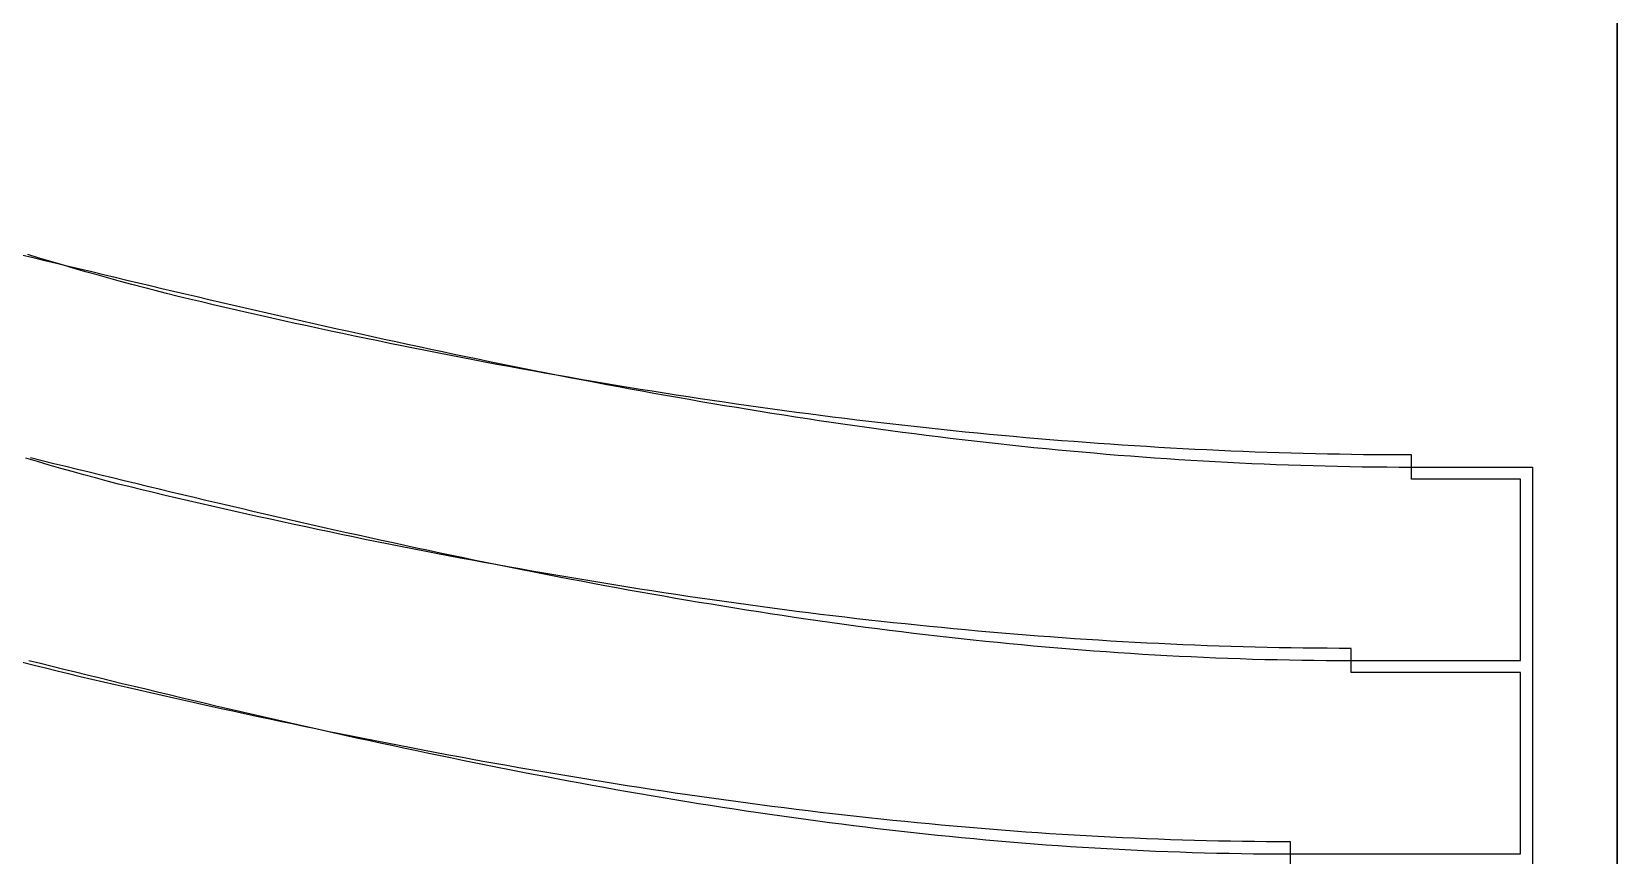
# Model space of a CAD drawing. Header units: metres. Extents: x 37 to 1169, y 29 to 746.
# Drawn here: x 499.9 to 631, y 348.9 to 417 of the extents above; entities that cross this region are included whole.
import ezdxf

# ---------------------------------------------------------------- set-up
doc = ezdxf.new("R2010")
doc.units = ezdxf.units.M

msp = doc.modelspace()

# ---------------------------------------------------------------- linework, layer by layer
for p, q in [((631, 502), (631, 204)), ((631, 205), (631, 501)), ((499.1031, 398.5645), (500.0713, 398.33)), ((500.5731, 398.2857), (499.6146, 398.5748)), ((500.0713, 398.33), (501.0393, 398.0959)), ((501.5312, 397.9992), (500.5731, 398.2857)), ((501.0393, 398.0959), (502.0071, 397.8621)), ((502.4891, 397.7156), (501.5312, 397.9992)), ((502.0071, 397.8621), (502.9747, 397.6287)), ((503.4465, 397.4353), (502.4891, 397.7156)), ((502.9747, 397.6287), (503.9421, 397.3958)), ((504.4037, 397.1585), (503.4465, 397.4353)), ((503.9421, 397.3958), (504.9093, 397.1633)), ((505.3604, 396.8856), (504.4037, 397.1585)), ((504.9093, 397.1633), (505.8764, 396.9314)), ((506.3168, 396.617), (505.3604, 396.8856)), ((505.8764, 396.9314), (506.8433, 396.6999)), ((507.2728, 396.353), (506.3168, 396.617)), ((506.8433, 396.6999), (507.8101, 396.469)), ((508.2283, 396.0939), (507.2728, 396.353)), ((507.8101, 396.469), (508.7768, 396.2387)), ((509.1835, 395.8401), (508.2283, 396.0939)), ((508.7768, 396.2387), (509.7433, 396.009)), ((510.1383, 395.5919), (509.1835, 395.8401)), ((509.7433, 396.009), (510.7098, 395.78)), ((511.0926, 395.3496), (510.1383, 395.5919)), ((510.7098, 395.78), (511.6762, 395.5516)), ((512.0465, 395.1136), (511.0926, 395.3496)), ((511.6762, 395.5516), (512.6424, 395.3239)), ((513, 394.8842), (512.0465, 395.1136)), ((512.6424, 395.3239), (513.6087, 395.097)), ((513.9671, 394.6557), (513, 394.8842)), ((513.6087, 395.097), (514.5748, 394.8708)), ((514.9351, 394.4289), (513.9671, 394.6557)), ((514.5748, 394.8708), (515.541, 394.6454)), ((515.541, 394.6454), (516.5071, 394.4208)), ((515.9039, 394.2037), (514.9351, 394.4289)), ((516.8736, 393.98), (515.9039, 394.2037)), ((516.5071, 394.4208), (517.4731, 394.197)), ((517.844, 393.758), (516.8736, 393.98)), ((517.4731, 394.197), (518.4392, 393.9741)), ((518.8153, 393.5375), (517.844, 393.758)), ((518.4392, 393.9741), (519.4053, 393.7521)), ((519.7873, 393.3188), (518.8153, 393.5375)), ((519.4053, 393.7521), (520.3714, 393.5311)), ((520.7601, 393.1016), (519.7873, 393.3188)), ((520.3714, 393.5311), (521.3375, 393.311)), ((521.3375, 393.311), (522.3037, 393.0919)), ((521.7337, 392.8862), (520.7601, 393.1016)), ((522.708, 392.6724), (521.7337, 392.8862)), ((522.3037, 393.0919), (523.27, 392.8738)), ((523.6831, 392.4603), (522.708, 392.6724)), ((523.27, 392.8738), (524.2362, 392.6567)), ((524.6589, 392.2499), (523.6831, 392.4603)), ((524.2362, 392.6567), (525.2026, 392.4407)), ((525.6354, 392.0413), (524.6589, 392.2499)), ((525.2026, 392.4407), (526.1691, 392.2258)), ((526.6126, 391.8343), (525.6354, 392.0413)), ((526.1691, 392.2258), (527.1357, 392.0121)), ((527.1357, 392.0121), (528.1024, 391.7995)), ((527.5905, 391.6291), (526.6126, 391.8343)), ((528.5691, 391.4257), (527.5905, 391.6291)), ((528.1024, 391.7995), (529.0692, 391.5881)), ((529.5484, 391.2241), (528.5691, 391.4257)), ((529.0692, 391.5881), (530.0361, 391.3779)), ((530.5283, 391.0242), (529.5484, 391.2241)), ((530.0361, 391.3779), (531.0032, 391.1689)), ((531.5089, 390.8261), (530.5283, 391.0242)), ((531.0032, 391.1689), (531.9705, 390.9612)), ((532.4901, 390.6299), (531.5089, 390.8261)), ((531.9705, 390.9612), (532.9379, 390.7549)), ((533.4719, 390.4355), (532.4901, 390.6299)), ((532.9379, 390.7549), (533.9055, 390.5498)), ((533.9055, 390.5498), (534.8734, 390.3461)), ((534.4543, 390.2429), (533.4719, 390.4355)), ((535.4374, 390.0522), (534.4543, 390.2429)), ((534.8734, 390.3461), (535.8414, 390.1438)), ((536.421, 389.8633), (535.4374, 390.0522)), ((535.8414, 390.1438), (536.8097, 389.9429)), ((537.4052, 389.6764), (536.421, 389.8633)), ((536.8097, 389.9429), (537.7781, 389.7435)), ((538.3899, 389.4913), (537.4052, 389.6764)), ((537.7781, 389.7435), (538.7469, 389.5455)), ((539.3753, 389.3081), (538.3899, 389.4913)), ((538.7469, 389.5455), (539.7159, 389.3491)), ((540.3611, 389.1269), (539.3753, 389.3081)), ((539.7159, 389.3491), (540.6851, 389.1541)), ((541.3475, 388.9475), (540.3611, 389.1269)), ((540.6851, 389.1541), (541.6547, 388.9608)), ((542.3344, 388.7702), (541.3475, 388.9475)), ((541.6547, 388.9608), (542.6245, 388.769)), ((543.3218, 388.5948), (542.3344, 388.7702)), ((542.6245, 388.769), (543.5947, 388.5788)), ((544.3098, 388.4214), (543.3218, 388.5948)), ((543.5947, 388.5788), (544.5651, 388.3903)), ((545.2982, 388.2499), (544.3098, 388.4214)), ((544.5651, 388.3903), (545.5359, 388.2035)), ((546.287, 388.0805), (545.2982, 388.2499)), ((545.5359, 388.2035), (546.507, 388.0183)), ((547.2764, 387.9131), (546.287, 388.0805)), ((546.507, 388.0183), (547.4785, 387.8349)), ((548.2661, 387.7477), (547.2764, 387.9131)), ((547.4785, 387.8349), (548.4504, 387.6533)), ((549.2563, 387.5844), (548.2661, 387.7477)), ((548.4504, 387.6533), (549.4226, 387.4734)), ((550.247, 387.4231), (549.2563, 387.5844)), ((549.4226, 387.4734), (550.3952, 387.2954)), ((551.238, 387.2639), (550.247, 387.4231)), ((550.3952, 387.2954), (551.3683, 387.1192)), ((552.2295, 387.1068), (551.238, 387.2639)), ((551.3683, 387.1192), (552.3417, 386.9449)), ((553.2213, 386.9518), (552.2295, 387.1068)), ((552.3417, 386.9449), (553.3156, 386.7725)), ((554.2136, 386.7988), (553.2213, 386.9518)), ((553.3156, 386.7725), (554.2898, 386.602)), ((555.2061, 386.6481), (554.2136, 386.7988)), ((556.1991, 386.4994), (555.2061, 386.6481)), ((554.2898, 386.602), (555.2646, 386.4335)), ((555.2646, 386.4335), (556.2398, 386.267)), ((557.1924, 386.3529), (556.1991, 386.4994)), ((556.2398, 386.267), (557.2155, 386.1025)), ((558.186, 386.2086), (557.1924, 386.3529)), ((557.2155, 386.1025), (558.1916, 385.9401)), ((559.18, 386.0664), (558.186, 386.2086)), ((558.1916, 385.9401), (559.1683, 385.7797)), ((559.1683, 385.7797), (560.1455, 385.6214)), ((560.1742, 385.9265), (559.18, 386.0664)), ((560.1455, 385.6214), (561.1232, 385.4653)), ((561.1688, 385.7887), (560.1742, 385.9265)), ((561.1232, 385.4653), (562.1014, 385.3114)), ((562.1636, 385.6532), (561.1688, 385.7887)), ((562.1014, 385.3114), (563.0802, 385.1596)), ((563.1587, 385.5199), (562.1636, 385.6532)), ((564.1541, 385.3888), (563.1587, 385.5199)), ((565.1497, 385.2601), (564.1541, 385.3888)), ((563.0802, 385.1596), (564.0595, 385.01)), ((564.0595, 385.01), (565.0394, 384.8627)), ((565.0394, 384.8627), (566.0199, 384.7177)), ((566.1456, 385.1335), (565.1497, 385.2601)), ((566.0199, 384.7177), (567.0009, 384.575)), ((567.1416, 385.0093), (566.1456, 385.1335)), ((567.0009, 384.575), (567.9826, 384.4346)), ((568.138, 384.8874), (567.1416, 385.0093)), ((567.9826, 384.4346), (568.9649, 384.2966)), ((569.1345, 384.7678), (568.138, 384.8874)), ((568.9649, 384.2966), (569.9478, 384.161)), ((570.1312, 384.6505), (569.1345, 384.7678)), ((569.9478, 384.161), (570.9314, 384.0278)), ((571.128, 384.5355), (570.1312, 384.6505)), ((570.9314, 384.0278), (571.9156, 383.8971)), ((572.1251, 384.423), (571.128, 384.5355)), ((573.1223, 384.3127), (572.1251, 384.423)), ((574.1197, 384.2049), (573.1223, 384.3127)), ((575.1172, 384.0995), (574.1197, 384.2049)), ((576.1148, 383.9964), (575.1172, 384.0995)), ((577.1125, 383.8958), (576.1148, 383.9964)), ((571.9156, 383.8971), (572.9005, 383.7688)), ((572.9005, 383.7688), (573.886, 383.643)), ((573.886, 383.643), (574.8723, 383.5198)), ((574.8723, 383.5198), (575.8592, 383.3992)), ((575.8592, 383.3992), (576.8469, 383.2811)), ((576.8469, 383.2811), (577.8352, 383.1657)), ((578.1103, 383.7976), (577.1125, 383.8958)), ((577.8352, 383.1657), (578.8244, 383.0529)), ((579.1082, 383.7019), (578.1103, 383.7976)), ((578.8244, 383.0529), (579.8142, 382.9428)), ((580.1062, 383.6087), (579.1082, 383.7019)), ((579.8142, 382.9428), (580.8048, 382.8354)), ((581.1043, 383.5179), (580.1062, 383.6087)), ((580.8048, 382.8354), (581.7962, 382.7308)), ((582.1024, 383.4296), (581.1043, 383.5179)), ((581.7962, 382.7308), (582.7884, 382.6289)), ((583.1005, 383.3438), (582.1024, 383.4296)), ((584.0987, 383.2605), (583.1005, 383.3438)), ((585.0969, 383.1798), (584.0987, 383.2605)), ((586.0951, 383.1016), (585.0969, 383.1798)), ((587.0933, 383.0259), (586.0951, 383.1016)), ((588.0914, 382.9529), (587.0933, 383.0259)), ((589.0896, 382.8824), (588.0914, 382.9529)), ((590.0877, 382.8145), (589.0896, 382.8824)), ((591.0858, 382.7492), (590.0877, 382.8145)), ((592.0838, 382.6866), (591.0858, 382.7492)), ((593.0817, 382.6266), (592.0838, 382.6866)), ((500.4259, 381.4449), (499.4662, 381.7273)), ((499.8536, 381.779), (500.8206, 381.5408)), ((501.3852, 381.1664), (500.4259, 381.4449)), ((500.8206, 381.5408), (501.7874, 381.3032)), ((582.7884, 382.6289), (583.7814, 382.5298)), ((583.7814, 382.5298), (584.7752, 382.4335)), ((584.7752, 382.4335), (585.7698, 382.3401)), ((585.7698, 382.3401), (586.7652, 382.2496)), ((586.7652, 382.2496), (587.7615, 382.162)), ((587.7615, 382.162), (588.7586, 382.0773)), ((588.7586, 382.0773), (589.7566, 381.9956)), ((589.7566, 381.9956), (590.7555, 381.9169)), ((590.7555, 381.9169), (591.7553, 381.8412)), ((591.7553, 381.8412), (592.7559, 381.7686)), ((592.7559, 381.7686), (593.7575, 381.699)), ((594.0795, 382.5692), (593.0817, 382.6266)), ((593.7575, 381.699), (594.76, 381.6326)), ((595.0772, 382.5145), (594.0795, 382.5692)), ((594.76, 381.6326), (595.7635, 381.5693)), ((596.0749, 382.4625), (595.0772, 382.5145)), ((595.7635, 381.5693), (596.7679, 381.5092)), ((597.0724, 382.4132), (596.0749, 382.4625)), ((596.7679, 381.5092), (597.7733, 381.4523)), ((598.0697, 382.3666), (597.0724, 382.4132)), ((597.7733, 381.4523), (598.7796, 381.3986)), ((599.0669, 382.3227), (598.0697, 382.3666)), ((598.7796, 381.3986), (599.787, 381.3481)), ((600.064, 382.2815), (599.0669, 382.3227)), ((601.0609, 382.2431), (600.064, 382.2815)), ((602.0576, 382.2075), (601.0609, 382.2431)), ((603.0541, 382.1746), (602.0576, 382.2075)), ((604.0505, 382.1445), (603.0541, 382.1746)), ((605.0466, 382.1172), (604.0505, 382.1445)), ((606.0425, 382.0928), (605.0466, 382.1172)), ((607.0381, 382.0711), (606.0425, 382.0928)), ((608.0335, 382.0523), (607.0381, 382.0711)), ((609.0286, 382.0364), (608.0335, 382.0523)), ((610.0235, 382.0233), (609.0286, 382.0364)), ((611.0181, 382.0131), (610.0235, 382.0233)), ((612.0123, 382.0058), (611.0181, 382.0131)), ((613.0063, 382.0014), (612.0123, 382.0058)), ((614, 382), (613.0063, 382.0014)), ((614, 381), (614, 382)), ((502.3442, 380.892), (501.3852, 381.1664)), ((501.7874, 381.3032), (502.7541, 381.066)), ((503.3027, 380.6221), (502.3442, 380.892)), ((502.7541, 381.066), (503.7207, 380.8293)), ((504.2608, 380.3569), (503.3027, 380.6221)), ((503.7207, 380.8293), (504.6872, 380.5932)), ((505.2184, 380.0969), (504.2608, 380.3569)), ((504.6872, 380.5932), (505.6537, 380.3576)), ((506.1757, 379.8422), (505.2184, 380.0969)), ((505.6537, 380.3576), (506.6201, 380.1227)), ((506.6201, 380.1227), (507.5864, 379.8884)), ((599.787, 381.3481), (600.7953, 381.301)), ((600.7953, 381.301), (601.8046, 381.2571)), ((601.8046, 381.2571), (602.815, 381.2166)), ((602.815, 381.2166), (603.8264, 381.1795)), ((603.8264, 381.1795), (604.8388, 381.1458)), ((604.8388, 381.1458), (605.8523, 381.1155)), ((605.8523, 381.1155), (606.8669, 381.0886)), ((606.8669, 381.0886), (607.8826, 381.0653)), ((607.8826, 381.0653), (608.8993, 381.0454)), ((608.8993, 381.0454), (609.9172, 381.0291)), ((609.9172, 381.0291), (610.9362, 381.0164)), ((610.9362, 381.0164), (611.9563, 381.0073)), ((611.9563, 381.0073), (612.9775, 381.0018)), ((612.9775, 381.0018), (614, 381)), ((614, 380), (614, 381)), ((614, 381), (624, 381)), ((624, 381), (624, 205)), ((507.1324, 379.5933), (506.1757, 379.8422)), ((508.0888, 379.3505), (507.1324, 379.5933)), ((507.5864, 379.8884), (508.5527, 379.6547)), ((509.0446, 379.114), (508.0888, 379.3505)), ((508.5527, 379.6547), (509.519, 379.4217)), ((510, 378.8842), (509.0446, 379.114)), ((509.519, 379.4217), (510.4853, 379.1895)), ((510.9633, 378.6566), (510, 378.8842)), ((510.4853, 379.1895), (511.4515, 378.9581)), ((511.4515, 378.9581), (512.4178, 378.7274)), ((623, 380), (614, 380)), ((623, 365), (623, 380)), ((511.9278, 378.4306), (510.9633, 378.6566)), ((512.8933, 378.2059), (511.9278, 378.4306)), ((512.4178, 378.7274), (513.3841, 378.4975)), ((513.8599, 377.9827), (512.8933, 378.2059)), ((513.3841, 378.4975), (514.3504, 378.2685)), ((514.8275, 377.761), (513.8599, 377.9827)), ((514.3504, 378.2685), (515.3168, 378.0404)), ((515.7961, 377.5407), (514.8275, 377.761)), ((515.3168, 378.0404), (516.2832, 377.8132)), ((516.7657, 377.322), (515.7961, 377.5407)), ((516.2832, 377.8132), (517.2496, 377.587)), ((517.2496, 377.587), (518.2162, 377.3617)), ((517.7363, 377.1047), (516.7657, 377.322)), ((518.7078, 376.889), (517.7363, 377.1047)), ((518.2162, 377.3617), (519.1828, 377.1375)), ((519.6803, 376.6749), (518.7078, 376.889)), ((519.1828, 377.1375), (520.1496, 376.9142)), ((520.6537, 376.4624), (519.6803, 376.6749)), ((520.1496, 376.9142), (521.1164, 376.6921)), ((521.6281, 376.2514), (520.6537, 376.4624)), ((521.1164, 376.6921), (522.0834, 376.471)), ((522.6033, 376.042), (521.6281, 376.2514)), ((522.0834, 376.471), (523.0505, 376.2511)), ((523.0505, 376.2511), (524.0177, 376.0324)), ((523.5794, 375.8343), (522.6033, 376.042)), ((524.5564, 375.6282), (523.5794, 375.8343)), ((524.0177, 376.0324), (524.9851, 375.8148)), ((525.5342, 375.4238), (524.5564, 375.6282)), ((524.9851, 375.8148), (525.9527, 375.5985)), ((526.5128, 375.2211), (525.5342, 375.4238)), ((525.9527, 375.5985), (526.9204, 375.3835)), ((527.4923, 375.0201), (526.5128, 375.2211)), ((526.9204, 375.3835), (527.8884, 375.1697)), ((528.4725, 374.8207), (527.4923, 375.0201)), ((527.8884, 375.1697), (528.8565, 374.9572)), ((529.4535, 374.6231), (528.4725, 374.8207)), ((528.8565, 374.9572), (529.8249, 374.7461)), ((530.4353, 374.4273), (529.4535, 374.6231)), ((529.8249, 374.7461), (530.7934, 374.5364)), ((531.4178, 374.2332), (530.4353, 374.4273)), ((530.7934, 374.5364), (531.7623, 374.3281)), ((532.4011, 374.041), (531.4178, 374.2332)), ((531.7623, 374.3281), (532.7313, 374.1213)), ((533.3851, 373.8505), (532.4011, 374.041)), ((532.7313, 374.1213), (533.7006, 373.9159)), ((534.3698, 373.6618), (533.3851, 373.8505)), ((533.7006, 373.9159), (534.6702, 373.712)), ((535.3551, 373.475), (534.3698, 373.6618)), ((534.6702, 373.712), (535.6401, 373.5097)), ((535.6401, 373.5097), (536.6103, 373.3089)), ((536.3411, 373.2901), (535.3551, 373.475)), ((537.3278, 373.107), (536.3411, 373.2901)), ((536.6103, 373.3089), (537.5807, 373.1098)), ((538.3151, 372.9258), (537.3278, 373.107)), ((537.5807, 373.1098), (538.5515, 372.9122)), ((539.303, 372.7465), (538.3151, 372.9258)), ((538.5515, 372.9122), (539.5226, 372.7164)), ((540.2915, 372.5692), (539.303, 372.7465)), ((539.5226, 372.7164), (540.4941, 372.5222)), ((541.2806, 372.3938), (540.2915, 372.5692)), ((540.4941, 372.5222), (541.4659, 372.3298)), ((542.2703, 372.2203), (541.2806, 372.3938)), ((541.4659, 372.3298), (542.4381, 372.1391)), ((543.2605, 372.0489), (542.2703, 372.2203)), ((542.4381, 372.1391), (543.4106, 371.9502)), ((544.2512, 371.8794), (543.2605, 372.0489)), ((543.4106, 371.9502), (544.3836, 371.7631)), ((545.2425, 371.712), (544.2512, 371.8794)), ((544.3836, 371.7631), (545.3569, 371.5779)), ((546.2343, 371.5466), (545.2425, 371.712)), ((545.3569, 371.5779), (546.3306, 371.3946)), ((547.2265, 371.3832), (546.2343, 371.5466)), ((546.3306, 371.3946), (547.3048, 371.2131)), ((548.2192, 371.2219), (547.2265, 371.3832)), ((547.3048, 371.2131), (548.2794, 371.0337)), ((549.2123, 371.0627), (548.2192, 371.2219)), ((548.2794, 371.0337), (549.2544, 370.8562)), ((550.2059, 370.9056), (549.2123, 371.0627)), ((551.1999, 370.7507), (550.2059, 370.9056)), ((549.2544, 370.8562), (550.2299, 370.6807)), ((550.2299, 370.6807), (551.2058, 370.5072)), ((552.1943, 370.5978), (551.1999, 370.7507)), ((551.2058, 370.5072), (552.1822, 370.3358)), ((552.1822, 370.3358), (553.1592, 370.1665)), ((553.1891, 370.4472), (552.1943, 370.5978)), ((553.1592, 370.1665), (554.1366, 369.9994)), ((554.1843, 370.2987), (553.1891, 370.4472)), ((554.1366, 369.9994), (555.1145, 369.8344)), ((555.1798, 370.1524), (554.1843, 370.2987)), ((555.1145, 369.8344), (556.0929, 369.6716)), ((556.1756, 370.0083), (555.1798, 370.1524)), ((556.0929, 369.6716), (557.0719, 369.511)), ((557.1718, 369.8664), (556.1756, 370.0083)), ((558.1682, 369.7268), (557.1718, 369.8664)), ((559.165, 369.5895), (558.1682, 369.7268)), ((560.162, 369.4544), (559.165, 369.5895)), ((557.0719, 369.511), (558.0515, 369.3527)), ((558.0515, 369.3527), (559.0315, 369.1966)), ((559.0315, 369.1966), (560.0122, 369.0429)), ((560.0122, 369.0429), (560.9934, 368.8915)), ((561.1592, 369.3216), (560.162, 369.4544)), ((560.9934, 368.8915), (561.9753, 368.7425)), ((562.1567, 369.1912), (561.1592, 369.3216)), ((561.9753, 368.7425), (562.9577, 368.596)), ((563.1544, 369.0631), (562.1567, 369.1912)), ((562.9577, 368.596), (563.9407, 368.4518)), ((564.1524, 368.9373), (563.1544, 369.0631)), ((563.9407, 368.4518), (564.9244, 368.3102)), ((565.1505, 368.8139), (564.1524, 368.9373)), ((564.9244, 368.3102), (565.9087, 368.171)), ((566.1487, 368.6929), (565.1505, 368.8139)), ((567.1471, 368.5743), (566.1487, 368.6929)), ((568.1457, 368.4581), (567.1471, 368.5743)), ((569.1444, 368.3444), (568.1457, 368.4581)), ((570.1432, 368.2331), (569.1444, 368.3444)), ((565.9087, 368.171), (566.8937, 368.0344)), ((566.8937, 368.0344), (567.8793, 367.9004)), ((567.8793, 367.9004), (568.8656, 367.7689)), ((568.8656, 367.7689), (569.8526, 367.6401)), ((569.8526, 367.6401), (570.8402, 367.5139)), ((571.142, 368.1243), (570.1432, 368.2331)), ((570.8402, 367.5139), (571.8286, 367.3905)), ((572.141, 368.018), (571.142, 368.1243)), ((571.8286, 367.3905), (572.8177, 367.2697)), ((573.14, 367.9142), (572.141, 368.018)), ((572.8177, 367.2697), (573.8075, 367.1518)), ((574.139, 367.813), (573.14, 367.9142)), ((573.8075, 367.1518), (574.7981, 367.0366)), ((575.138, 367.7143), (574.139, 367.813)), ((574.7981, 367.0366), (575.7894, 366.9242)), ((576.1371, 367.6181), (575.138, 367.7143)), ((577.1361, 367.5245), (576.1371, 367.6181)), ((578.1351, 367.4336), (577.1361, 367.5245)), ((579.1341, 367.3452), (578.1351, 367.4336)), ((580.133, 367.2595), (579.1341, 367.3452)), ((581.1318, 367.1765), (580.133, 367.2595)), ((582.1305, 367.0961), (581.1318, 367.1765)), ((583.1292, 367.0184), (582.1305, 367.0961)), ((584.1276, 366.9434), (583.1292, 367.0184)), ((575.7894, 366.9242), (576.7815, 366.8146)), ((576.7815, 366.8146), (577.7744, 366.708)), ((577.7744, 366.708), (578.768, 366.6042)), ((578.768, 366.6042), (579.7624, 366.5034)), ((579.7624, 366.5034), (580.7577, 366.4056)), ((580.7577, 366.4056), (581.7538, 366.3108)), ((581.7538, 366.3108), (582.7507, 366.219)), ((582.7507, 366.219), (583.7484, 366.1303)), ((583.7484, 366.1303), (584.747, 366.0446)), ((585.126, 366.8711), (584.1276, 366.9434)), ((584.747, 366.0446), (585.7465, 365.9622)), ((586.1242, 366.8016), (585.126, 366.8711)), ((585.7465, 365.9622), (586.7468, 365.8828)), ((587.1222, 366.7348), (586.1242, 366.8016)), ((586.7468, 365.8828), (587.7481, 365.8067)), ((588.12, 366.6708), (587.1222, 366.7348)), ((587.7481, 365.8067), (588.7502, 365.7337)), ((589.1176, 366.6096), (588.12, 366.6708)), ((588.7502, 365.7337), (589.7533, 365.6641)), ((590.115, 366.5513), (589.1176, 366.6096)), ((589.7533, 365.6641), (590.7572, 365.5977)), ((591.1121, 366.4957), (590.115, 366.5513)), ((592.109, 366.443), (591.1121, 366.4957)), ((593.1056, 366.3932), (592.109, 366.443)), ((594.1019, 366.3462), (593.1056, 366.3932)), ((595.0978, 366.3022), (594.1019, 366.3462)), ((596.0935, 366.261), (595.0978, 366.3022)), ((597.0888, 366.2228), (596.0935, 366.261)), ((598.0838, 366.1876), (597.0888, 366.2228)), ((599.0784, 366.1553), (598.0838, 366.1876)), ((600.0726, 366.126), (599.0784, 366.1553)), ((601.0664, 366.0998), (600.0726, 366.126)), ((602.0597, 366.0765), (601.0664, 366.0998)), ((603.0526, 366.0563), (602.0597, 366.0765)), ((604.0451, 366.0392), (603.0526, 366.0563)), ((605.0371, 366.0251), (604.0451, 366.0392)), ((606.0286, 366.0141), (605.0371, 366.0251)), ((607.0196, 366.0063), (606.0286, 366.0141)), ((608.01, 366.0015), (607.0196, 366.0063)), ((609, 366), (608.01, 366.0015)), ((609, 365), (609, 366)), ((500.1375, 364.5954), (499.1827, 364.8461)), ((499.6994, 365.0065), (500.6665, 364.7673)), ((501.092, 364.3512), (500.1375, 364.5954)), ((500.6665, 364.7673), (501.6336, 364.5286)), ((502.0461, 364.114), (501.092, 364.3512)), ((501.6336, 364.5286), (502.6006, 364.2904)), ((590.7572, 365.5977), (591.7622, 365.5346)), ((591.7622, 365.5346), (592.768, 365.4749)), ((592.768, 365.4749), (593.7748, 365.4186)), ((593.7748, 365.4186), (594.7826, 365.3656)), ((594.7826, 365.3656), (595.7914, 365.3161)), ((595.7914, 365.3161), (596.8012, 365.2701)), ((596.8012, 365.2701), (597.8119, 365.2276)), ((597.8119, 365.2276), (598.8237, 365.1886)), ((598.8237, 365.1886), (599.8365, 365.1532)), ((599.8365, 365.1532), (600.8504, 365.1213)), ((600.8504, 365.1213), (601.8653, 365.0931)), ((601.8653, 365.0931), (602.8812, 365.0686)), ((602.8812, 365.0686), (603.8983, 365.0478)), ((603.8983, 365.0478), (604.9164, 365.0306)), ((604.9164, 365.0306), (605.9356, 365.0173)), ((605.9356, 365.0173), (606.9559, 365.0077)), ((606.9559, 365.0077), (607.9774, 365.0019)), ((607.9774, 365.0019), (609, 365)), ((609, 364), (609, 365)), ((609, 365), (623, 365)), ((503, 363.8842), (502.0461, 364.114)), ((502.6006, 364.2904), (503.5677, 364.0528)), ((503.9626, 363.6565), (503, 363.8842)), ((503.5677, 364.0528), (504.5347, 363.8159)), ((504.9263, 363.4299), (503.9626, 363.6565)), ((504.5347, 363.8159), (505.5017, 363.5796)), ((505.8911, 363.2042), (504.9263, 363.4299)), ((505.5017, 363.5796), (506.4688, 363.344)), ((506.8569, 362.9796), (505.8911, 363.2042)), ((506.4688, 363.344), (507.4358, 363.1091)), ((507.4358, 363.1091), (508.4029, 362.875)), ((623, 364), (609, 364)), ((623, 349), (623, 364)), ((507.8238, 362.756), (506.8569, 362.9796)), ((508.7917, 362.5334), (507.8238, 362.756)), ((508.4029, 362.875), (509.3701, 362.6417)), ((509.7606, 362.312), (508.7917, 362.5334)), ((509.3701, 362.6417), (510.3373, 362.4092)), ((510.7305, 362.0916), (509.7606, 362.312)), ((510.3373, 362.4092), (511.3046, 362.1775)), ((511.7014, 361.8724), (510.7305, 362.0916)), ((511.3046, 362.1775), (512.272, 361.9468)), ((512.6733, 361.6544), (511.7014, 361.8724)), ((512.272, 361.9468), (513.2394, 361.7169)), ((513.2394, 361.7169), (514.207, 361.488)), ((513.6461, 361.4376), (512.6733, 361.6544)), ((514.6198, 361.222), (513.6461, 361.4376)), ((514.207, 361.488), (515.1747, 361.2602)), ((515.5944, 361.0076), (514.6198, 361.222)), ((515.1747, 361.2602), (516.1425, 361.0333)), ((516.5699, 360.7945), (515.5944, 361.0076)), ((516.1425, 361.0333), (517.1104, 360.8075)), ((517.5463, 360.5827), (516.5699, 360.7945)), ((517.1104, 360.8075), (518.0784, 360.5828)), ((518.5235, 360.3722), (517.5463, 360.5827)), ((518.0784, 360.5828), (519.0467, 360.3592)), ((519.5016, 360.163), (518.5235, 360.3722)), ((519.0467, 360.3592), (520.015, 360.1368)), ((520.4806, 359.9552), (519.5016, 360.163)), ((520.015, 360.1368), (520.9836, 359.9155)), ((521.4603, 359.7489), (520.4806, 359.9552)), ((520.9836, 359.9155), (521.9523, 359.6955)), ((522.4408, 359.5439), (521.4603, 359.7489)), ((521.9523, 359.6955), (522.9212, 359.4767)), ((523.4221, 359.3404), (522.4408, 359.5439)), ((522.9212, 359.4767), (523.8903, 359.2593)), ((524.4042, 359.1383), (523.4221, 359.3404)), ((523.8903, 359.2593), (524.8597, 359.0431)), ((525.387, 358.9378), (524.4042, 359.1383)), ((524.8597, 359.0431), (525.8292, 358.8283)), ((526.3706, 358.7388), (525.387, 358.9378)), ((525.8292, 358.8283), (526.799, 358.615)), ((527.3549, 358.5413), (526.3706, 358.7388)), ((526.799, 358.615), (527.769, 358.403)), ((528.3398, 358.3454), (527.3549, 358.5413)), ((527.769, 358.403), (528.7393, 358.1925)), ((529.3255, 358.1511), (528.3398, 358.3454)), ((528.7393, 358.1925), (529.7098, 357.9835)), ((530.3118, 357.9584), (529.3255, 358.1511)), ((529.7098, 357.9835), (530.6807, 357.776)), ((531.2987, 357.7674), (530.3118, 357.9584)), ((530.6807, 357.776), (531.6518, 357.57)), ((532.2863, 357.578), (531.2987, 357.7674)), ((531.6518, 357.57), (532.6232, 357.3657)), ((533.2745, 357.3904), (532.2863, 357.578)), ((532.6232, 357.3657), (533.5949, 357.163)), ((534.2634, 357.2045), (533.2745, 357.3904)), ((533.5949, 357.163), (534.5669, 356.9619)), ((535.2528, 357.0203), (534.2634, 357.2045)), ((534.5669, 356.9619), (535.5392, 356.7625)), ((536.2427, 356.8379), (535.2528, 357.0203)), ((535.5392, 356.7625), (536.5119, 356.5649)), ((537.2332, 356.6573), (536.2427, 356.8379)), ((536.5119, 356.5649), (537.4849, 356.369)), ((538.2243, 356.4786), (537.2332, 356.6573)), ((539.2158, 356.3017), (538.2243, 356.4786)), ((537.4849, 356.369), (538.4583, 356.1749)), ((538.4583, 356.1749), (539.432, 355.9826)), ((540.2079, 356.1266), (539.2158, 356.3017)), ((539.432, 355.9826), (540.4061, 355.7922)), ((541.2005, 355.9535), (540.2079, 356.1266)), ((540.4061, 355.7922), (541.3806, 355.6037)), ((542.1935, 355.7823), (541.2005, 355.9535)), ((541.3806, 355.6037), (542.3555, 355.4171)), ((543.187, 355.6131), (542.1935, 355.7823)), ((542.3555, 355.4171), (543.3309, 355.2325)), ((544.1809, 355.4459), (543.187, 355.6131)), ((543.3309, 355.2325), (544.3066, 355.0499)), ((545.1752, 355.2806), (544.1809, 355.4459)), ((546.17, 355.1174), (545.1752, 355.2806)), ((544.3066, 355.0499), (545.2827, 354.8692)), ((545.2827, 354.8692), (546.2593, 354.6907)), ((547.1651, 354.9562), (546.17, 355.1174)), ((546.2593, 354.6907), (547.2364, 354.5142)), ((548.1606, 354.7972), (547.1651, 354.9562)), ((547.2364, 354.5142), (548.2138, 354.3399)), ((549.1565, 354.6402), (548.1606, 354.7972)), ((548.2138, 354.3399), (549.1918, 354.1677)), ((550.1527, 354.4854), (549.1565, 354.6402)), ((549.1918, 354.1677), (550.1702, 353.9977)), ((551.1492, 354.3327), (550.1527, 354.4854)), ((550.1702, 353.9977), (551.1492, 353.83)), ((552.146, 354.1822), (551.1492, 354.3327)), ((553.1431, 354.034), (552.146, 354.1822)), ((554.1405, 353.8879), (553.1431, 354.034)), ((555.1382, 353.7442), (554.1405, 353.8879)), ((551.1492, 353.83), (552.1286, 353.6645)), ((552.1286, 353.6645), (553.1085, 353.5013)), ((553.1085, 353.5013), (554.089, 353.3404)), ((554.089, 353.3404), (555.07, 353.1819)), ((555.07, 353.1819), (556.0515, 353.0257)), ((556.1361, 353.6027), (555.1382, 353.7442)), ((556.0515, 353.0257), (557.0336, 352.872)), ((557.1342, 353.4635), (556.1361, 353.6027)), ((557.0336, 352.872), (558.0162, 352.7208)), ((558.1325, 353.3267), (557.1342, 353.4635)), ((558.0162, 352.7208), (558.9994, 352.572)), ((559.131, 353.1922), (558.1325, 353.3267)), ((558.9994, 352.572), (559.9832, 352.4258)), ((560.1297, 353.0601), (559.131, 353.1922)), ((561.1286, 352.9304), (560.1297, 353.0601)), ((562.1276, 352.8032), (561.1286, 352.9304)), ((563.1267, 352.6784), (562.1276, 352.8032)), ((564.126, 352.5562), (563.1267, 352.6784)), ((565.1253, 352.4364), (564.126, 352.5562)), ((559.9832, 352.4258), (560.9676, 352.2821)), ((560.9676, 352.2821), (561.9526, 352.1411)), ((561.9526, 352.1411), (562.9381, 352.0026)), ((562.9381, 352.0026), (563.9244, 351.8669)), ((563.9244, 351.8669), (564.9112, 351.7338)), ((564.9112, 351.7338), (565.8987, 351.6034)), ((566.1247, 352.3192), (565.1253, 352.4364)), ((565.8987, 351.6034), (566.8868, 351.4758)), ((567.1242, 352.2045), (566.1247, 352.3192)), ((566.8868, 351.4758), (567.8756, 351.351)), ((568.1237, 352.0925), (567.1242, 352.2045)), ((567.8756, 351.351), (568.8651, 351.229)), ((569.1233, 351.983), (568.1237, 352.0925)), ((568.8651, 351.229), (569.8552, 351.1099)), ((570.1229, 351.8762), (569.1233, 351.983)), ((571.1224, 351.7721), (570.1229, 351.8762)), ((572.122, 351.6707), (571.1224, 351.7721)), ((573.1215, 351.572), (572.122, 351.6707)), ((574.1209, 351.476), (573.1215, 351.572)), ((575.1203, 351.3828), (574.1209, 351.476)), ((576.1196, 351.2924), (575.1203, 351.3828)), ((577.1188, 351.2048), (576.1196, 351.2924)), ((569.8552, 351.1099), (570.8461, 350.9936)), ((570.8461, 350.9936), (571.8376, 350.8803)), ((571.8376, 350.8803), (572.8299, 350.77)), ((572.8299, 350.77), (573.8229, 350.6627)), ((573.8229, 350.6627), (574.8166, 350.5583)), ((574.8166, 350.5583), (575.8111, 350.4571)), ((575.8111, 350.4571), (576.8063, 350.3589)), ((576.8063, 350.3589), (577.8023, 350.2639)), ((578.1179, 351.1201), (577.1188, 351.2048)), ((577.8023, 350.2639), (578.7991, 350.172)), ((579.1169, 351.0383), (578.1179, 351.1201)), ((578.7991, 350.172), (579.7966, 350.0833)), ((580.1157, 350.9593), (579.1169, 351.0383)), ((579.7966, 350.0833), (580.7949, 349.9979)), ((581.1143, 350.8833), (580.1157, 350.9593)), ((580.7949, 349.9979), (581.7941, 349.9157)), ((582.1128, 350.8102), (581.1143, 350.8833)), ((581.7941, 349.9157), (582.7941, 349.8368)), ((583.1111, 350.7401), (582.1128, 350.8102)), ((584.1091, 350.673), (583.1111, 350.7401)), ((585.1069, 350.6089), (584.1091, 350.673)), ((586.1045, 350.5478), (585.1069, 350.6089)), ((587.1018, 350.4899), (586.1045, 350.5478)), ((588.0988, 350.435), (587.1018, 350.4899)), ((589.0956, 350.3833), (588.0988, 350.435)), ((590.092, 350.3347), (589.0956, 350.3833)), ((591.0881, 350.2893), (590.092, 350.3347)), ((592.0838, 350.2471), (591.0881, 350.2893)), ((593.0792, 350.2082), (592.0838, 350.2471)), ((594.0742, 350.1724), (593.0792, 350.2082)), ((595.0688, 350.14), (594.0742, 350.1724)), ((596.063, 350.1109), (595.0688, 350.14)), ((597.0568, 350.0851), (596.063, 350.1109)), ((598.0501, 350.0627), (597.0568, 350.0851)), ((599.043, 350.0436), (598.0501, 350.0627)), ((600.0354, 350.028), (599.043, 350.0436)), ((601.0273, 350.0157), (600.0354, 350.028)), ((602.0187, 350.007), (601.0273, 350.0157)), ((603.0096, 350.0017), (602.0187, 350.007)), ((604, 350), (603.0096, 350.0017)), ((604, 349), (604, 350)), ((582.7941, 349.8368), (583.7949, 349.7612)), ((583.7949, 349.7612), (584.7965, 349.689)), ((584.7965, 349.689), (585.799, 349.6202)), ((585.799, 349.6202), (586.8023, 349.5548)), ((586.8023, 349.5548), (587.8065, 349.4928)), ((587.8065, 349.4928), (588.8116, 349.4344)), ((588.8116, 349.4344), (589.8175, 349.3795)), ((589.8175, 349.3795), (590.8244, 349.3282)), ((590.8244, 349.3282), (591.8322, 349.2804)), ((591.8322, 349.2804), (592.8408, 349.2363)), ((592.8408, 349.2363), (593.8505, 349.1958)), ((593.8505, 349.1958), (594.861, 349.1591)), ((594.861, 349.1591), (595.8725, 349.126)), ((595.8725, 349.126), (596.885, 349.0967)), ((596.885, 349.0967), (597.8984, 349.0713)), ((597.8984, 349.0713), (598.9128, 349.0496)), ((598.9128, 349.0496), (599.9282, 349.0318)), ((599.9282, 349.0318), (600.9446, 349.0179)), ((600.9446, 349.0179), (601.9621, 349.008)), ((601.9621, 349.008), (602.9805, 349.002)), ((602.9805, 349.002), (604, 349)), ((604, 348), (604, 349)), ((604, 349), (623, 349))]:
    msp.add_line(p, q)

doc.saveas('drawing.dxf')
